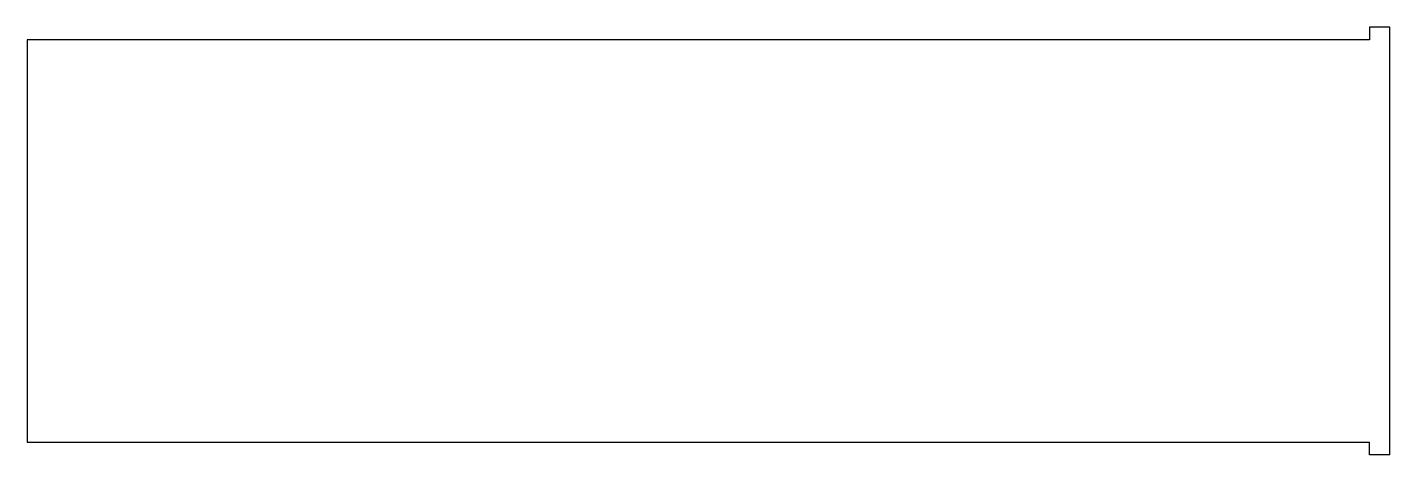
# Model space of a CAD drawing. Header units: millimetres. Extents: x -267 to 163, y -66 to 68.
import ezdxf

# ---------------------------------------------------------------- set-up
doc = ezdxf.new("R2010")
doc.units = ezdxf.units.MM
doc.layers.add('Binder019', color=7, linetype='CONTINUOUS')

msp = doc.modelspace()

# ---------------------------------------------------------------- linework, layer by layer
at = {"layer": 'Binder019'}
for p, q in [((163.2, 68.5, 132.35), (156.85, 68.5, 132.35)), ((156.85, 68.5, 132.35), (156.85, 64.5, 132.35)), ((163.2, -66.5, 132.35), (163.2, 68.5, 132.35)), ((156.85, 64.5, 132.35), (-267.35, 64.5, 132.35)), ((-267.35, 64.5, 132.35), (-267.35, -62.5, 132.35)), ((-267.35, -62.5, 132.35), (156.85, -62.5, 132.35)), ((156.85, -66.5, 132.35), (156.85, -62.5, 132.35)), ((163.2, -66.5, 132.35), (156.85, -66.5, 132.35))]:
    msp.add_line(p, q, dxfattribs=at)

doc.saveas('drawing.dxf')
